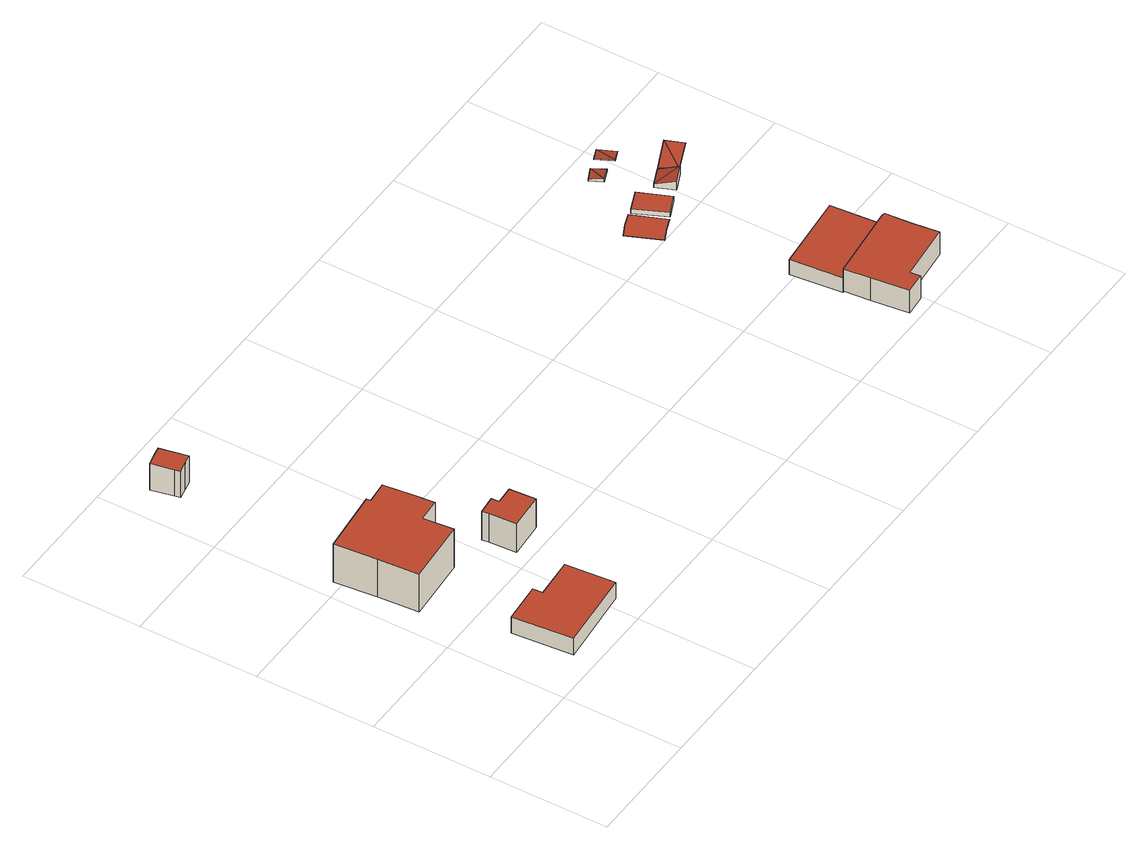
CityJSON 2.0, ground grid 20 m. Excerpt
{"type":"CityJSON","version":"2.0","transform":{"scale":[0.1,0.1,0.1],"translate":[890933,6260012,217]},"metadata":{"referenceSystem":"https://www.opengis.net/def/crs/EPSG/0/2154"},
"CityObjects":{
"building1":{"type":"Building","attributes":{"class":"Building"},"children":["building1-1"]},
"building1-1":{"type":"BuildingPart","parents":["building1"],"geometry":[{"type":"Solid","lod":"2.2","boundaries":[[[[0,1,2,3,4,5]],[[6,7,8,9,10,11]],[[11,10,4,5]],[[10,9,3,4]],[[9,8,2,3]],[[8,7,1,2]],[[7,6,0,1]],[[6,11,5,0]]]],"semantics":{"surfaces":[{"type":"GroundSurface"},{"type":"RoofSurface"},{"type":"WallSurface","on_footprint_edge":true}],"values":[[0,1,2,2,2,2,2,2]]}}]},
"building2":{"type":"Building","attributes":{"class":"Building"},"children":["building2-1"]},
"building2-1":{"type":"BuildingPart","parents":["building2"],"geometry":[{"type":"Solid","lod":"2.2","boundaries":[[[[12,13,14,15,16,17,18,19,20,21,22]],[[23,24,25,26,27,28,29,30,31,32,33]],[[33,32,21,22]],[[32,31,20,21]],[[31,30,19,20]],[[30,29,18,19]],[[29,28,17,18]],[[28,27,16,17]],[[27,26,15,16]],[[26,25,14,15]],[[25,24,13,14]],[[24,23,12,13]],[[23,33,22,12]]]],"semantics":{"surfaces":[{"type":"GroundSurface"},{"type":"RoofSurface"},{"type":"WallSurface","on_footprint_edge":true}],"values":[[0,1,2,2,2,2,2,2,2,2,2,2,2]]}}]},
"building3":{"type":"Building","attributes":{"class":"Building"},"children":["building3-1"]},
"building3-1":{"type":"BuildingPart","parents":["building3"],"geometry":[{"type":"Solid","lod":"2.2","boundaries":[[[[34,35,36,37,38,39,40]],[[41,42,43,44,45,46,47]],[[47,46,39,40]],[[46,45,38,39]],[[45,44,37,38]],[[44,43,36,37]],[[43,42,35,36]],[[42,41,34,35]],[[41,47,40,34]]]],"semantics":{"surfaces":[{"type":"GroundSurface"},{"type":"RoofSurface"},{"type":"WallSurface","on_footprint_edge":true}],"values":[[0,1,2,2,2,2,2,2,2]]}}]},
"building4":{"type":"Building","attributes":{"class":"Building"},"children":["building4-1"]},
"building4-1":{"type":"BuildingPart","parents":["building4"],"geometry":[{"type":"Solid","lod":"2.2","boundaries":[[[[48,49,50,51,52,53,54]],[[55,56,57,58,59,60,61]],[[61,60,53,54]],[[60,59,52,53]],[[59,58,51,52]],[[58,57,50,51]],[[57,56,49,50]],[[56,55,48,49]],[[55,61,54,48]]]],"semantics":{"surfaces":[{"type":"GroundSurface"},{"type":"RoofSurface"},{"type":"WallSurface","on_footprint_edge":true}],"values":[[0,1,2,2,2,2,2,2,2]]}}]},
"building5":{"type":"Building","attributes":{"class":"Building"},"children":["building5-1"]},
"building5-1":{"type":"BuildingPart","parents":["building5"],"geometry":[{"type":"Solid","lod":"2.2","boundaries":[[[[62,63,64,65,66,67,68,69,70]],[[71,72,73,74,75,76,77,78,79]],[[79,78,69,70]],[[78,77,68,69]],[[77,76,67,68]],[[76,75,66,67]],[[75,74,65,66]],[[74,73,64,65]],[[73,72,63,64]],[[72,71,62,63]],[[71,79,70,62]]]],"semantics":{"surfaces":[{"type":"GroundSurface"},{"type":"RoofSurface"},{"type":"WallSurface","on_footprint_edge":true}],"values":[[0,1,2,2,2,2,2,2,2,2,2]]}}]},
"building6":{"type":"Building","attributes":{"class":"Building"},"children":["building6-1"]},
"building6-1":{"type":"BuildingPart","parents":["building6"],"geometry":[{"type":"Solid","lod":"2.2","boundaries":[[[[80,81,82,83,84,85]],[[86,87,88,89,90,91]],[[91,90,84,85]],[[90,89,83,84]],[[89,88,82,83]],[[88,87,81,82]],[[87,86,80,81]],[[86,91,85,80]]]],"semantics":{"surfaces":[{"type":"GroundSurface"},{"type":"RoofSurface"},{"type":"WallSurface","on_footprint_edge":true}],"values":[[0,1,2,2,2,2,2,2]]}}]},
"building7":{"type":"Building","attributes":{"class":"Building"},"children":["building7-1"]},
"building7-1":{"type":"BuildingPart","parents":["building7"],"geometry":[{"type":"Solid","lod":"2.2","boundaries":[[[[92,93,94,95]],[[96,97,98,99]],[[99,98,94,95]],[[98,97,93,94]],[[97,96,92,93]],[[96,99,95,92]]]],"semantics":{"surfaces":[{"type":"GroundSurface"},{"type":"RoofSurface"},{"type":"WallSurface","on_footprint_edge":true}],"values":[[0,1,2,2,2,2]]}}]},
"building8":{"type":"Building","attributes":{"class":"Building"},"children":["building8-1"]},
"building8-1":{"type":"BuildingPart","parents":["building8"],"geometry":[{"type":"Solid","lod":"2.2","boundaries":[[[[100,101,102,103]],[[104,105,106,107]],[[107,106,102,103]],[[106,105,101,102]],[[105,104,100,101]],[[104,107,103,100]]]],"semantics":{"surfaces":[{"type":"GroundSurface"},{"type":"RoofSurface"},{"type":"WallSurface","on_footprint_edge":true}],"values":[[0,1,2,2,2,2]]}}]},
"building9":{"type":"Building","attributes":{"class":"Building"},"children":["building9-1"]},
"building9-1":{"type":"BuildingPart","parents":["building9"],"geometry":[{"type":"Solid","lod":"2.2","boundaries":[[[[108,109,110]],[[111,110,109]],[[112,113,114,115]],[[111,109,114,115]],[[109,108,113,114]],[[108,110,112,113]],[[110,111,115,112]]]],"semantics":{"surfaces":[{"type":"RoofSurface","rf_azimuth":70.41,"rf_slope":6.56},{"type":"GroundSurface"},{"type":"WallSurface","on_footprint_edge":true}],"values":[[0,0,1,2,2,2,2]]}}]},
"building10":{"type":"Building","attributes":{"class":"Building"},"children":["building10-1"]},
"building10-1":{"type":"BuildingPart","parents":["building10"],"geometry":[{"type":"Solid","lod":"2.2","boundaries":[[[[116,117,118]],[[119,116,118]],[[120,121,122,123]],[[118,117,122,123]],[[117,116,121,122]],[[116,119,120,121]],[[119,118,123,120]]]],"semantics":{"surfaces":[{"type":"RoofSurface","rf_azimuth":100.75,"rf_slope":18.11},{"type":"GroundSurface"},{"type":"WallSurface","on_footprint_edge":true}],"values":[[0,0,1,2,2,2,2]]}}]},
"building11":{"type":"Building","attributes":{"class":"Building"},"children":["building11-1"]},
"building11-1":{"type":"BuildingPart","parents":["building11"],"geometry":[{"type":"Solid","lod":"2.2","boundaries":[[[[124,125,126]],[[127,124,126]],[[127,124,128,129]],[[126,125,128,129]],[[125,124,128]],[[126,129,127]]]],"semantics":{"surfaces":[{"type":"RoofSurface","rf_azimuth":17.06,"rf_slope":5.16},{"type":"GroundSurface"},{"type":"WallSurface","on_footprint_edge":true}],"values":[[0,0,1,2,2,2]]}}]},
"building12":{"type":"Building","attributes":{"class":"Building"},"children":["building12-1"]},
"building12-1":{"type":"BuildingPart","parents":["building12"],"geometry":[{"type":"Solid","lod":"2.2","boundaries":[[[[130,131,132]],[[133,132,131]],[[134,135,136,137]],[[133,131,136,137]],[[131,130,135,136]],[[130,132,134,135]],[[132,133,137,134]]]],"semantics":{"surfaces":[{"type":"RoofSurface","rf_azimuth":121.53,"rf_slope":0.709},{"type":"GroundSurface"},{"type":"WallSurface","on_footprint_edge":true}],"values":[[0,0,1,2,2,2,2]]}}]}
},
"vertices":[
[186,117,31],[118,111,31],[117,128,31],[50,122,31],[59,21,31],[193,34,31],[186,117,63],[118,111,63],[117,128,63],[50,122,63],[59,21,63],[193,34,63],
[116,412,26],[9,401,26],[16,329,26],[21,261,26],[129,270,26],[130,270,26],[125,321,26],[163,324,26],[160,357,26],[154,409,26],[117,405,26],[116,412,100],[9,401,100],[16,329,100],[21,261,100],[129,270,100],[130,270,100],[125,321,100],[163,324,100],[160,357,100],[154,409,100],[117,405,100],
[48,697,18],[50,688,18],[68,692,18],[84,695,18],[74,742,18],[57,739,18],[40,735,18],[48,697,70],[50,688,70],[68,692,70],[84,695,70],[74,742,70],[57,739,70],[40,735,70],
[205,211,25],[265,216,25],[262,260,25],[232,258,25],[231,271,25],[201,268,25],[202,257,25],[205,211,81],[265,216,81],[262,260,81],[232,258,81],[231,271,81],[201,268,81],[202,257,81],
[940,71,18],[948,9,18],[983,12,18],[981,29,18],[1077,39,18],[1071,84,18],[1068,128,18],[1063,129,18],[936,115,18],[940,71,62],[948,9,62],[983,12,62],[981,29,62],[1077,39,62],[1071,84,62],[1068,128,62],[1063,129,62],[936,115,62],
[896,464,6],[876,454,6],[900,398,6],[921,408,6],[941,416,6],[917,472,6],[896,464,7],[876,454,7],[900,398,7],[921,408,7],[941,416,7],[917,472,7],
[1056,215,15],[927,202,15],[936,115,15],[1063,129,15],[1056,215,44],[927,202,44],[936,115,44],[1063,129,44],
[979,433,5],[957,485,5],[923,471,5],[947,419,5],[979,433,14],[957,485,14],[923,471,14],[947,419,14],
[952,562,6],[962,541,8],[974,573,4],[984,550,6],[974,573,2],[952,562,2],[962,541,2],[984,550,2],
[988,473,12],[1001,442,22],[1033,456,20],[1020,487,9],[1020,487,5],[988,473,5],[1001,442,5],[1033,456,5],
[1012,587,5],[992,578,7],[1006,550,7],[1025,558,5],[992,578,5],[1006,550,5],
[1026,490,6],[1040,462,6],[1080,514,6],[1092,484,6],[1080,514,5],[1026,490,5],[1040,462,5],[1092,484,5]
]}
